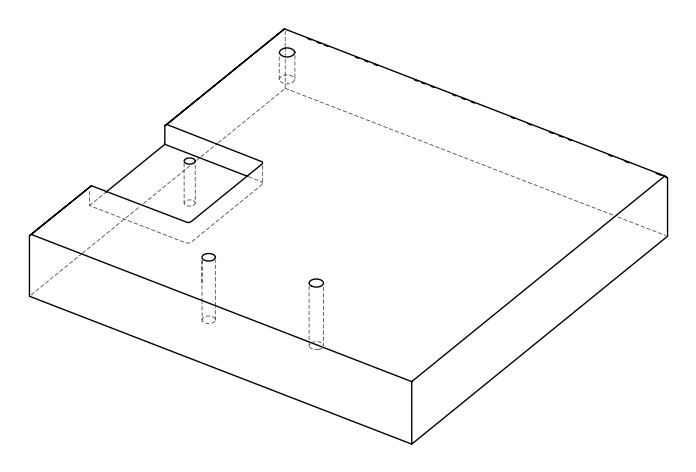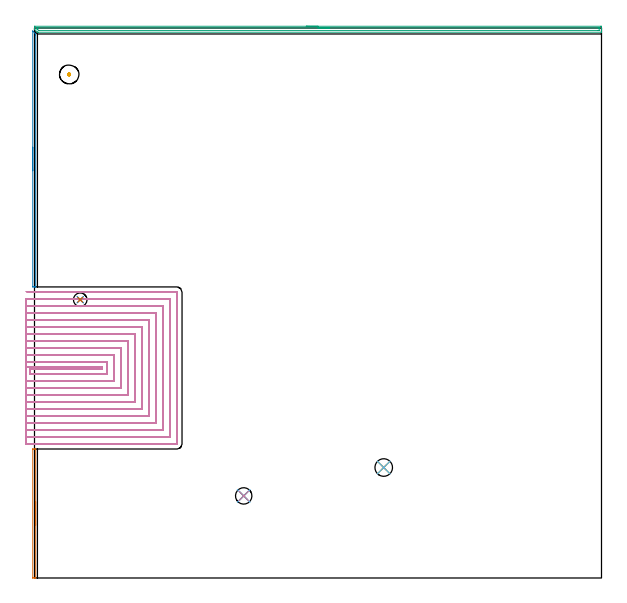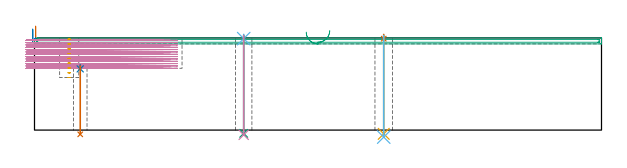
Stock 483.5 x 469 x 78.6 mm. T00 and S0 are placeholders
(PLAN: 13 operations, 8 tool changes, 131.2 min)
(1 AREA_MILL | FG_CHAMFER_SURFACE | UGT0205_001 | 1.03 min | 350 mm3)
(2 AREA_MILL_1 | FG_CHAMFER_SURFACE_1 | UGT0205_001 | 1.89 min | 694 mm3)
(3 AREA_MILL_2 | FG_CHAMFER_SURFACE_2 | UGT0205_001 | 7.91 min | 6277 mm3)
(4 MILL_SLOT | SLOT_PARTIAL_RECTANGULAR | NXT0201_009 | Follow Part, ap 2, ae 75% | 118.26 min | 450080 mm3)
(5 MILL_BLIND_HOLE_FROM_SOLID_MATERIAL | STEP1POCKET | UGT0201_132 | Spiral | 0.4 min | 7032 mm3)
(6 SPOT_DRILL | STEP1HOLE | NXT0321_9005460120000 | 0.03 min | 2 mm3)
(7 SPOT_DRILL_1 | STEP1HOLE_1 | NXT0321_9005460120000 | 0.03 min | 20 mm3)
(8 SPOT_DRILL_2 | STEP1HOLE_2 | NXT0321_9005460120000 | 0.03 min | 8 mm3)
(9 DRILL_THROUGH_HOLE_INTO_CENTER | STEP1HOLE | NXT0301_042 | 0.34 min | 3083 mm3)
(10 DRILL_TO_ENLARGE_THROUGH_HOLE | STEP1HOLE | NXT0301_104 | 0.34 min | 8973 mm3)
(11 DRILL_THROUGH_HOLE_INTO_CENTER_1 | STEP1HOLE_1 | NXT0301_065 | 0.34 min | 5403 mm3)
(12 DRILL_TO_ENLARGE_THROUGH_HOLE_1 | STEP1HOLE_1 | UGT0301_041 | 0.35 min | 8448 mm3)
(13 DRILL_THROUGH_HOLE_INTO_CENTER_2 | STEP1HOLE_2 | NXT0301_087 | 0.24 min | 5542 mm3)
(TOOL UGT0205_001 | Chamfer Mill 20 x 3 x 45 deg. | D20 FL50 Z2)
(TOOL NXT0201_009 | ENDMILL 8mm [2P460-0800-NA 1630] | D8 FL26 Z6)
(TOOL UGT0201_132 | Carbide End Mill 14.0 | D14 FL30 Z4)
(TOOL NXT0321_9005460120000 | NC Spot Drill, 142deg, 12mm, Carbide, Uncoated | D12 PA142 FL30 Z2)
(TOOL NXT0301_042 | Carbide Drill 7.1mm [860.1-0710-057A1-MM 2214] | D7.1 PA140 FL85 Z2)
(TOOL NXT0301_104 | Carbide Drill 14mm [860.1-1400-112A1-MM 2214] | D14 PA140 FL123 Z2)
(TOOL NXT0301_065 | Carbide Drill 9.4mm [860.1-0940-075A1-MM 2214] | D9.4 PA140 FL98 Z2)
(TOOL UGT0301_041 | Twist Drill 15 mm | D15 PA118 FL114 Z2)
(TOOL NXT0301_087 | Carbide Drill 11.6mm [860.1-1160-058A1-MM 2214] | D11.6 PA140 FL72 Z2)
(OP 1 AREA_MILL)
G17 G21 G94 G90
T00 M6
G54
G17 G0 G90 X1. Y65. S1061 M3
G43 Z88.6 H0
G94 G1 Y64.962 Z87.728 F250.
Y64.848 Z86.863
Y64.659 Z86.012
Y64.397 Z85.18
Y64.063 Z84.374
Y63.66 Z83.6
Y63.192 Z82.864
Y62.661 Z82.172
Y62.071 Z81.529
Y61.428 Z80.939
Y60.736 Z80.408
Y60. Z79.94
Y59.226 Z79.537
Y58.42 Z79.203
Y57.588 Z78.941
Y56.737 Z78.752
Y55.872 Z78.638
Y55. Z78.6
Y0.151
X0.997 Y0.01 Z78.588
X0.875 Y0.002 Z78.467
X0.747 Y0. Z78.346
X0.343 Z77.943
X-0.25 Z77.345
X-1.422 Z76.174
X-1.491 Y0.003 Z76.105
X-1.497 Y0.151 Z76.103
X-1.5 Y0.342 Z76.1
Y109.593
X-1.497 Y109.849 Z76.103
X-1.491 Y109.997 Z76.105
X-1.422 Y110. Z76.174
X-0.25 Z77.345
X0.344 Z77.943
X0.746 Z78.346
X0.875 Y109.998 Z78.467
X0.998 Y109.99 Z78.588
X1. Y109.849 Z78.6
Y55.
Y54.129 Z78.638
Y53.264 Z78.752
Y52.412 Z78.941
Y51.58 Z79.203
Y50.774 Z79.537
Y50. Z79.94
Y49.264 Z80.408
Y48.572 Z80.939
Y47.929 Z81.529
Y47.34 Z82.172
Y46.809 Z82.864
Y46.34 Z83.6
Y45.937 Z84.374
Y45.603 Z85.18
Y45.341 Z86.012
Y45.152 Z86.863
Y45.038 Z87.728
Y45. Z88.6
M5
M2
(OP 2 AREA_MILL_1)
G17 G21 G94 G90
T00 M6
G54
G17 G0 G90 X-1.5 Y347.3 S1061 M3
G43 Z88.6 H0
Z86.1
G94 G1 Y347.338 Z85.228 F250.
Y347.452 Z84.364
Y347.64 Z83.512
Y347.903 Z82.68
Y348.237 Z81.874
Y348.639 Z81.1
Y349.108 Z80.364
Y349.639 Z79.672
Y350.229 Z79.029
Y350.872 Z78.44
Y351.564 Z77.908
Y352.3 Z77.44
Y353.074 Z77.037
Y353.88 Z76.703
Y354.712 Z76.441
Y355.563 Z76.252
Y356.428 Z76.138
Y357.3 Z76.1
X-1.499 Y466.383 Z76.099
X-1.495 Y466.385 Z76.103
X-1.484 Y466.383 Z76.114
X-1.185 Y466.085 Z76.414
X0.626 Y464.274 Z78.226
X0.898 Y464.002 Z78.496
X0.994 Y463.902 Z78.591
X1. Y463.109 Z78.6
Y248.365
X0.998 Y248.21 Z78.588
X0.863 Y248.202 Z78.456
X0.723 Y248.2 Z78.322
X0.399 Z77.998
X-0.25 Z77.345
X-1.45 Z76.147
X-1.491 Y248.203 Z76.105
X-1.5 Y248.556 Z76.1
Y357.3
Y358.171 Z76.138
Y359.036 Z76.252
Y359.888 Z76.441
Y360.72 Z76.703
Y361.526 Z77.037
Y362.3 Z77.44
Y363.036 Z77.908
Y363.728 Z78.44
Y364.371 Z79.029
Y364.96 Z79.672
Y365.491 Z80.364
Y365.96 Z81.1
Y366.363 Z81.874
Y366.697 Z82.68
Y366.959 Z83.512
Y367.148 Z84.363
Y367.262 Z85.228
Y367.3 Z86.1
G0 Z88.6
M5
M2
(OP 3 AREA_MILL_2)
G17 G21 G94 G90
T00 M6
G54
G17 G0 G90 X231.75 Y470.5 S1061 M3
G43 Z88.6 H0
Z83.5
G94 G1 X231.788 Z82.628 F250.
X231.902 Z81.763
X232.091 Z80.912
X232.353 Z80.08
X232.687 Z79.274
X233.09 Z78.5
X233.558 Z77.764
X234.09 Z77.072
X234.679 Z76.429
X235.322 Z75.839
X236.014 Z75.308
X236.75 Z74.84
X237.524 Z74.437
X238.33 Z74.103
X239.162 Z73.841
X240.014 Z73.652
X240.878 Z73.538
X241.75 Z73.5
X482.886 Y470.499 Z73.501
X483.252 Y470.496
X483.49 Y470.492 Z73.504
X483.5 Y470.138 Z73.858
Y468.388 Z75.606
Y467.841 Z76.155
Y467.512 Z76.483
Y466.966 Z77.03
Y466.637 Z77.357
Y465.979 Z78.02
Y465.672 Z78.327
X483.497 Y465.534 Z78.458
X483.49 Y465.402 Z78.588
X483.332 Y465.4 Z78.6
X3.294
X2.518 Y465.404 Z78.593
X2.498 Y465.406 Z78.591
X2.401 Y465.498 Z78.499
X0.168 Y467.733 Z76.267
X0.009 Y467.902 Z76.097
X0.007 Y467.95 Z76.049
X0. Y468.279 Z75.72
Y468.605 Z75.395
Y469.263 Z74.732
X0.001 Y470.466 Z73.531
X0.003 Y470.491 Z73.505
X0.353 Y470.5 Z73.5
X241.75
Y469.086 Z74.914
X480.387
X481.099 Y469.083 Z74.917
X481.455 Y469.08 Z74.92
X481.49 Y469.079 Z74.921
X481.494 Y469.015 Z74.985
X481.498 Y468.911 Z75.089
X481.5 Y468.78 Z75.22
Y467.12 Z76.88
X481.498 Y466.989 Z77.011
X481.494 Y466.885 Z77.115
X481.49 Y466.822 Z77.178
X481.455 Y466.82 Z77.18
X481.099 Y466.816 Z77.184
X480.918 Y466.815 Z77.185
X480.206 Y466.814 Z77.186
X4.006
X3.65 Y466.817 Z77.183
X3.562 Y466.819 Z77.181
X3.544 Y466.821 Z77.179
X3.514 Y466.846 Z77.154
X3.453 Y466.901 Z77.099
X3.294 Y467.056 Z76.944
X2.837 Y467.512 Z76.488
X2.401 Y467.949 Z76.051
X2.181 Y468.172 Z75.828
X2.075 Y468.282 Z75.718
X2.025 Y468.336 Z75.664
X2.01 Y468.388 Z75.612
X2.002 Y468.779 Z75.221
X2.003 Y468.911 Z75.089
X2.006 Y469.015 Z74.985
X2.01 Y469.079 Z74.921
X2.045 Y469.08 Z74.92
X2.401 Y469.084 Z74.916
X2.582 Y469.085 Z74.915
X3.294 Y469.086 Z74.914
X241.75
X242.622 Z74.952
X243.486 Z75.066
X244.338 Z75.255
X245.17 Z75.517
X245.976 Z75.851
X246.75 Z76.254
X247.486 Z76.723
X248.178 Z77.254
X248.821 Z77.843
X249.41 Z78.486
X249.942 Z79.178
X250.41 Z79.914
X250.813 Z80.688
X251.147 Z81.494
X251.409 Z82.326
X251.598 Z83.178
X251.712 Z84.043
X251.75 Z84.914
G0 Z88.6
M5
M2
(OP 4 MILL_SLOT)
G17 G21 G94 G90
T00 M6
G54
G17 G0 G90 X-7. Y180.2 S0 M3
G43 Z88.6 H1
Z76.608
G94 G1 X-4. F250.
X57.8 F500.
Y178.
X-4.
Y174.
X61.8
Y184.2
X-4.
X-7. F250.
Y168.
X-4.
X67.8 F500.
Y190.2
X-4.
X-7. F250.
Y162.
X-4.
X73.8 F500.
Y196.2
X-4.
X-7. F250.
Y156.
X-4.
X79.8 F500.
Y202.2
X-4.
X-7. F250.
Y150.
X-4.
X85.8 F500.
Y208.2
X-4.
X-7. F250.
Y144.
X-4.
X91.8 F500.
Y214.2
X-4.
X-7. F250.
Y138.
X-4.
X97.8 F500.
Y220.2
X-4.
X-7. F250.
Y132.
X-4.
X103.8 F500.
Y226.2
X-4.
X-7. F250.
Y126.
X-4.
X109.8 F500.
Y232.2
X-4.
X-7. F250.
Y120.
X-4.
X115.8 F500.
Y238.2
X-4.
X-7. F250.
Y114.
X-4.
X121.4 F500.
G3 X121.8 Y114.4 R0.4
G1 Y243.8
G3 X121.4 Y244.2 R0.4
G1 X-4.
X-7. F250.
G0 Y180.2 Z74.615
G1 X-4.
X57.8 F500.
Y178.
X-4.
Y174.
X61.8
Y184.2
X-4.
X-7. F250.
Y168.
X-4.
X67.8 F500.
Y190.2
X-4.
X-7. F250.
Y162.
X-4.
X73.8 F500.
Y196.2
X-4.
X-7. F250.
Y156.
X-4.
X79.8 F500.
Y202.2
X-4.
X-7. F250.
Y150.
X-4.
X85.8 F500.
Y208.2
X-4.
X-7. F250.
Y144.
X-4.
X91.8 F500.
Y214.2
X-4.
X-7. F250.
Y138.
X-4.
X97.8 F500.
Y220.2
X-4.
X-7. F250.
Y132.
X-4.
X103.8 F500.
Y226.2
X-4.
X-7. F250.
Y126.
X-4.
X109.8 F500.
Y232.2
X-4.
X-7. F250.
Y120.
X-4.
X115.8 F500.
Y238.2
X-4.
X-7. F250.
Y114.
X-4.
X121.4 F500.
G3 X121.8 Y114.4 R0.4
G1 Y243.8
G3 X121.4 Y244.2 R0.4
G1 X-4.
X-7. F250.
G0 Y180.2 Z72.623
G1 X-4.
X57.8 F500.
Y178.
X-4.
Y174.
X61.8
Y184.2
X-4.
X-7. F250.
Y168.
X-4.
X67.8 F500.
Y190.2
X-4.
X-7. F250.
Y162.
X-4.
X73.8 F500.
Y196.2
X-4.
X-7. F250.
Y156.
X-4.
X79.8 F500.
Y202.2
X-4.
X-7. F250.
Y150.
X-4.
X85.8 F500.
Y208.2
X-4.
X-7. F250.
Y144.
X-4.
X91.8 F500.
Y214.2
X-4.
X-7. F250.
Y138.
X-4.
X97.8 F500.
Y220.2
X-4.
X-7. F250.
Y132.
X-4.
X103.8 F500.
Y226.2
X-4.
X-7. F250.
Y126.
X-4.
X109.8 F500.
Y232.2
X-4.
X-7. F250.
Y120.
X-4.
X115.8 F500.
Y238.2
X-4.
X-7. F250.
Y114.
X-4.
X121.4 F500.
G3 X121.8 Y114.4 R0.4
G1 Y243.8
G3 X121.4 Y244.2 R0.4
G1 X-4.
X-7. F250.
G0 Y180.2 Z70.631
G1 X-4.
X57.8 F500.
Y178.
X-4.
Y174.
X61.8
Y184.2
X-4.
X-7. F250.
Y168.
X-4.
X67.8 F500.
Y190.2
X-4.
X-7. F250.
Y162.
X-4.
X73.8 F500.
Y196.2
X-4.
X-7. F250.
Y156.
X-4.
X79.8 F500.
Y202.2
X-4.
X-7. F250.
Y150.
X-4.
X85.8 F500.
Y208.2
X-4.
X-7. F250.
Y144.
X-4.
X91.8 F500.
Y214.2
X-4.
X-7. F250.
Y138.
X-4.
X97.8 F500.
Y220.2
X-4.
X-7. F250.
Y132.
X-4.
X103.8 F500.
Y226.2
X-4.
X-7. F250.
Y126.
X-4.
X109.8 F500.
Y232.2
X-4.
X-7. F250.
Y120.
X-4.
X115.8 F500.
Y238.2
X-4.
X-7. F250.
Y114.
X-4.
X121.4 F500.
G3 X121.8 Y114.4 R0.4
G1 Y243.8
G3 X121.4 Y244.2 R0.4
G1 X-4.
X-7. F250.
G0 Y180.2 Z68.638
G1 X-4.
X57.8 F500.
Y178.
X-4.
Y174.
X61.8
Y184.2
X-4.
X-7. F250.
Y168.
X-4.
X67.8 F500.
Y190.2
X-4.
X-7. F250.
Y162.
X-4.
X73.8 F500.
Y196.2
X-4.
X-7. F250.
Y156.
X-4.
X79.8 F500.
Y202.2
X-4.
X-7. F250.
Y150.
X-4.
X85.8 F500.
Y208.2
X-4.
X-7. F250.
Y144.
X-4.
X91.8 F500.
Y214.2
X-4.
X-7. F250.
Y138.
X-4.
X97.8 F500.
Y220.2
X-4.
X-7. F250.
Y132.
X-4.
X103.8 F500.
Y226.2
X-4.
X-7. F250.
Y126.
X-4.
X109.8 F500.
Y232.2
X-4.
X-7. F250.
Y120.
X-4.
X115.8 F500.
Y238.2
X-4.
X-7. F250.
Y114.
X-4.
X121.4 F500.
G3 X121.8 Y114.4 R0.4
G1 Y243.8
G3 X121.4 Y244.2 R0.4
G1 X-4.
X-7. F250.
G0 Y180.2 Z66.646
G1 X-4.
X57.8 F500.
Y178.
X-4.
Y174.
X61.8
Y184.2
X-4.
X-7. F250.
Y168.
X-4.
X67.8 F500.
Y190.2
X-4.
X-7. F250.
Y162.
X-4.
X73.8 F500.
Y196.2
X-4.
X-7. F250.
Y156.
X-4.
X79.8 F500.
Y202.2
X-4.
X-7. F250.
Y150.
X-4.
X85.8 F500.
Y208.2
X-4.
X-7. F250.
Y144.
X-4.
X91.8 F500.
Y214.2
X-4.
X-7. F250.
Y138.
X-4.
X97.8 F500.
Y220.2
X-4.
X-7. F250.
Y132.
X-4.
X103.8 F500.
Y226.2
X-4.
X-7. F250.
Y126.
X-4.
X109.8 F500.
Y232.2
X-4.
X-7. F250.
Y120.
X-4.
X115.8 F500.
Y238.2
X-4.
X-7. F250.
Y114.
X-4.
X121.4 F500.
G3 X121.8 Y114.4 R0.4
G1 Y243.8
G3 X121.4 Y244.2 R0.4
G1 X-4.
X-7. F250.
G0 Y180.2 Z64.654
G1 X-4.
X57.8 F500.
Y178.
X-4.
Y174.
X61.8
Y184.2
X-4.
X-7. F250.
Y168.
X-4.
X67.8 F500.
Y190.2
X-4.
X-7. F250.
Y162.
X-4.
X73.8 F500.
Y196.2
X-4.
X-7. F250.
Y156.
X-4.
X79.8 F500.
Y202.2
X-4.
X-7. F250.
Y150.
X-4.
X85.8 F500.
Y208.2
X-4.
X-7. F250.
Y144.
X-4.
X91.8 F500.
Y214.2
X-4.
X-7. F250.
Y138.
X-4.
X97.8 F500.
Y220.2
X-4.
X-7. F250.
Y132.
X-4.
X103.8 F500.
Y226.2
X-4.
X-7. F250.
Y126.
X-4.
X109.8 F500.
Y232.2
X-4.
X-7. F250.
Y120.
X-4.
X115.8 F500.
Y238.2
X-4.
X-7. F250.
Y114.
X-4.
X121.4 F500.
G3 X121.8 Y114.4 R0.4
G1 Y243.8
G3 X121.4 Y244.2 R0.4
G1 X-4.
X-7. F250.
G0 Y180.2 Z62.662
G1 X-4.
X57.8 F500.
Y178.
X-4.
Y174.
X61.8
Y184.2
X-4.
X-7. F250.
Y168.
X-4.
X67.8 F500.
Y190.2
X-4.
X-7. F250.
Y162.
X-4.
X73.8 F500.
Y196.2
X-4.
X-7. F250.
Y156.
X-4.
X79.8 F500.
Y202.2
X-4.
X-7. F250.
Y150.
X-4.
X85.8 F500.
Y208.2
X-4.
X-7. F250.
Y144.
X-4.
X91.8 F500.
Y214.2
X-4.
X-7. F250.
Y138.
X-4.
X97.8 F500.
Y220.2
X-4.
X-7. F250.
Y132.
X-4.
X103.8 F500.
Y226.2
X-4.
X-7. F250.
Y126.
X-4.
X109.8 F500.
Y232.2
X-4.
X-7. F250.
Y120.
X-4.
X115.8 F500.
Y238.2
X-4.
X-7. F250.
Y114.
X-4.
X121.4 F500.
G3 X121.8 Y114.4 R0.4
G1 Y243.8
G3 X121.4 Y244.2 R0.4
G1 X-4.
X-7. F250.
G0 Y180.2 Z60.669
G1 X-4.
X57.8 F500.
Y178.
X-4.
Y174.
X61.8
Y184.2
X-4.
X-7. F250.
Y168.
X-4.
X67.8 F500.
Y190.2
X-4.
X-7. F250.
Y162.
X-4.
X73.8 F500.
Y196.2
X-4.
X-7. F250.
Y156.
X-4.
X79.8 F500.
Y202.2
X-4.
X-7. F250.
Y150.
X-4.
X85.8 F500.
Y208.2
X-4.
X-7. F250.
Y144.
X-4.
X91.8 F500.
Y214.2
X-4.
X-7. F250.
Y138.
X-4.
X97.8 F500.
Y220.2
X-4.
X-7. F250.
Y132.
X-4.
X103.8 F500.
Y226.2
X-4.
X-7. F250.
Y126.
X-4.
X109.8 F500.
Y232.2
X-4.
X-7. F250.
Y120.
X-4.
X115.8 F500.
Y238.2
X-4.
X-7. F250.
Y114.
X-4.
X121.4 F500.
G3 X121.8 Y114.4 R0.4
G1 Y243.8
G3 X121.4 Y244.2 R0.4
G1 X-4.
X-7. F250.
G0 Y180.2 Z58.677
G1 X-4.
X57.8 F500.
Y178.
X-4.
Y174.
X61.8
Y184.2
X-4.
X-7. F250.
Y168.
X-4.
X67.8 F500.
Y190.2
X-4.
X-7. F250.
Y162.
X-4.
X73.8 F500.
Y196.2
X-4.
X-7. F250.
Y156.
X-4.
X79.8 F500.
Y202.2
X-4.
X-7. F250.
Y150.
X-4.
X85.8 F500.
Y208.2
X-4.
X-7. F250.
Y144.
X-4.
X91.8 F500.
Y214.2
X-4.
X-7. F250.
Y138.
X-4.
X97.8 F500.
Y220.2
X-4.
X-7. F250.
Y132.
X-4.
X103.8 F500.
Y226.2
X-4.
X-7. F250.
Y126.
X-4.
X109.8 F500.
Y232.2
X-4.
X-7. F250.
Y120.
X-4.
X115.8 F500.
Y238.2
X-4.
X-7. F250.
Y114.
X-4.
X121.4 F500.
G3 X121.8 Y114.4 R0.4
G1 Y243.8
G3 X121.4 Y244.2 R0.4
G1 X-4.
X-7. F250.
G0 Y180.2 Z56.685
G1 X-4.
X57.8 F500.
Y178.
X-4.
Y174.
X61.8
Y184.2
X-4.
X-7. F250.
Y168.
X-4.
X67.8 F500.
Y190.2
X-4.
X-7. F250.
Y162.
X-4.
X73.8 F500.
Y196.2
X-4.
X-7. F250.
Y156.
X-4.
X79.8 F500.
Y202.2
X-4.
X-7. F250.
Y150.
X-4.
X85.8 F500.
Y208.2
X-4.
X-7. F250.
Y144.
X-4.
X91.8 F500.
Y214.2
X-4.
X-7. F250.
Y138.
X-4.
X97.8 F500.
Y220.2
X-4.
X-7. F250.
Y132.
X-4.
X103.8 F500.
Y226.2
X-4.
X-7. F250.
Y126.
X-4.
X109.8 F500.
Y232.2
X-4.
X-7. F250.
Y120.
X-4.
X115.8 F500.
Y238.2
X-4.
X-7. F250.
Y114.
X-4.
X121.4 F500.
G3 X121.8 Y114.4 R0.4
G1 Y243.8
G3 X121.4 Y244.2 R0.4
G1 X-4.
X-7. F250.
G0 Y180.2 Z54.692
G1 X-4.
X57.8 F500.
Y178.
X-4.
Y174.
X61.8
Y184.2
X-4.
X-7. F250.
Y168.
X-4.
X67.8 F500.
Y190.2
X-4.
X-7. F250.
Y162.
X-4.
X73.8 F500.
Y196.2
X-4.
X-7. F250.
Y156.
X-4.
X79.8 F500.
Y202.2
X-4.
X-7. F250.
Y150.
X-4.
X85.8 F500.
Y208.2
X-4.
X-7. F250.
Y144.
X-4.
X91.8 F500.
Y214.2
X-4.
X-7. F250.
Y138.
X-4.
X97.8 F500.
Y220.2
X-4.
X-7. F250.
Y132.
X-4.
X103.8 F500.
Y226.2
X-4.
X-7. F250.
Y126.
X-4.
X109.8 F500.
Y232.2
X-4.
X-7. F250.
Y120.
X-4.
X115.8 F500.
Y238.2
X-4.
X-7. F250.
Y114.
X-4.
X121.4 F500.
G3 X121.8 Y114.4 R0.4
G1 Y243.8
G3 X121.4 Y244.2 R0.4
G1 X-4.
X-7. F250.
G0 Y180.2 Z52.7
G1 X-4.
X57.8 F500.
Y178.
X-4.
Y174.
X61.8
Y184.2
X-4.
X-7. F250.
Y168.
X-4.
X67.8 F500.
Y190.2
X-4.
X-7. F250.
Y162.
X-4.
X73.8 F500.
Y196.2
X-4.
X-7. F250.
Y156.
X-4.
X79.8 F500.
Y202.2
X-4.
X-7. F250.
Y150.
X-4.
X85.8 F500.
Y208.2
X-4.
X-7. F250.
Y144.
X-4.
X91.8 F500.
Y214.2
X-4.
X-7. F250.
Y138.
X-4.
X97.8 F500.
Y220.2
X-4.
X-7. F250.
Y132.
X-4.
X103.8 F500.
Y226.2
X-4.
X-7. F250.
Y126.
X-4.
X109.8 F500.
Y232.2
X-4.
X-7. F250.
Y120.
X-4.
X115.8 F500.
Y238.2
X-4.
X-7. F250.
Y114.
X-4.
X121.4 F500.
G3 X121.8 Y114.4 R0.4
G1 Y243.8
G3 X121.4 Y244.2 R0.4
G1 X-4.
X-7. F250.
G0 Z88.6
M5
M2
(OP 5 MILL_BLIND_HOLE_FROM_SOLID_MATERIAL)
G17 G21 G94 G90
T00 M6
G54
G17 G0 G90 X29.6 Y429.4 S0 M3
G43 Z88.6 H0
Z77.511
G94 G3 X30.175 Y429.975 R0.575 F250.
X29.6 Y430.55 R0.575
X28.45 Y429.4 R1.15
X29.6 Y430.55 R-1.15
X29.025 Y429.975 R0.575
X29.6 Y429.4 R0.575
G0 Z73.422
G3 X30.175 Y429.975 R0.575
X29.6 Y430.55 R0.575
X28.45 Y429.4 R1.15
X29.6 Y430.55 R-1.15
X29.025 Y429.975 R0.575
X29.6 Y429.4 R0.575
G0 Z69.333
G3 X30.175 Y429.975 R0.575
X29.6 Y430.55 R0.575
X28.45 Y429.4 R1.15
X29.6 Y430.55 R-1.15
X29.025 Y429.975 R0.575
X29.6 Y429.4 R0.575
G0 Z65.244
G3 X30.175 Y429.975 R0.575
X29.6 Y430.55 R0.575
X28.45 Y429.4 R1.15
X29.6 Y430.55 R-1.15
X29.025 Y429.975 R0.575
X29.6 Y429.4 R0.575
G0 Z61.156
G3 X30.175 Y429.975 R0.575
X29.6 Y430.55 R0.575
X28.45 Y429.4 R1.15
X29.6 Y430.55 R-1.15
X29.025 Y429.975 R0.575
X29.6 Y429.4 R0.575
G0 Z57.067
G3 X30.175 Y429.975 R0.575
X29.6 Y430.55 R0.575
X28.45 Y429.4 R1.15
X29.6 Y430.55 R-1.15
X29.025 Y429.975 R0.575
X29.6 Y429.4 R0.575
G0 Z52.978
G3 X30.175 Y429.975 R0.575
X29.6 Y430.55 R0.575
X28.45 Y429.4 R1.15
X29.6 Y430.55 R-1.15
X29.025 Y429.975 R0.575
X29.6 Y429.4 R0.575
G0 Z48.889
G3 X30.175 Y429.975 R0.575
X29.6 Y430.55 R0.575
X28.45 Y429.4 R1.15
X29.6 Y430.55 R-1.15
X29.025 Y429.975 R0.575
X29.6 Y429.4 R0.575
G0 Z44.8
G3 X30.175 Y429.975 R0.575
X29.6 Y430.55 R0.575
X28.45 Y429.4 R1.15
X29.6 Y430.55 R-1.15
X29.025 Y429.975 R0.575
X29.6 Y429.4 R0.575
G0 Z88.6
M5
M2
(OP 6 SPOT_DRILL)
G17 G21 G94 G90
T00 M6
G54
G17 G0 G90 X178.4 Y70. S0 M3
G43 Z88.6 H0
G94 G81 G98 Z77.989 F250. R81.6
G80
M5
M2
(OP 7 SPOT_DRILL_1)
G17 G21 G94 G90
T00 M6
G54
G17 G0 G90 X297.8 Y94.2 S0 M3
G43 Z88.6 H0
G94 G81 G98 Z77.954 F250. R81.6
G80
M5
M2
(OP 8 SPOT_DRILL_2)
G17 G21 G94 G90
T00 M6
G54
G17 G0 G90 X39. Y237.3 S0 M3
G43 Z88.6 H0
G94 G81 G98 Z52.201 F250. R55.7
G80
M5
M2
(OP 9 DRILL_THROUGH_HOLE_INTO_CENTER)
G17 G21 G94 G90
T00 M6
G54
G17 G0 G90 X178.4 Y70. S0 M3
G43 Z88.6 H1
G94 G73 G98 Z-2.792 F250. Q6.783 R80.6
G80
M5
M2
(OP 10 DRILL_TO_ENLARGE_THROUGH_HOLE)
G17 G21 G94 G90
T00 M6
G54
G17 G0 G90 X178.4 Y70. S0 M3
G43 Z88.6 H1
G94 G73 G98 Z-4.048 F250. Q13.775 R80.6
G80
M5
M2
(OP 11 DRILL_THROUGH_HOLE_INTO_CENTER_1)
G17 G21 G94 G90
T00 M6
G54
G17 G0 G90 X297.8 Y94.2 S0 M3
G43 Z88.6 H1
G94 G73 G98 Z-3.211 F250. Q9.09 R80.6
G80
M5
M2
(OP 12 DRILL_TO_ENLARGE_THROUGH_HOLE_1)
G17 G21 G94 G90
T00 M6
G54
G17 G0 G90 X297.8 Y94.2 S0 M3
G43 Z88.6 H0
G94 G73 G98 Z-6.006 F250. Q14.101 R80.6
G80
M5
M2
(OP 13 DRILL_THROUGH_HOLE_INTO_CENTER_2)
G17 G21 G94 G90
T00 M6
G54
G17 G0 G90 X39. Y237.3 S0 M3
G43 Z88.6 H1
G94 G73 G98 Z-3.611 F250. Q11.262 R54.7
G80
M5
M2
